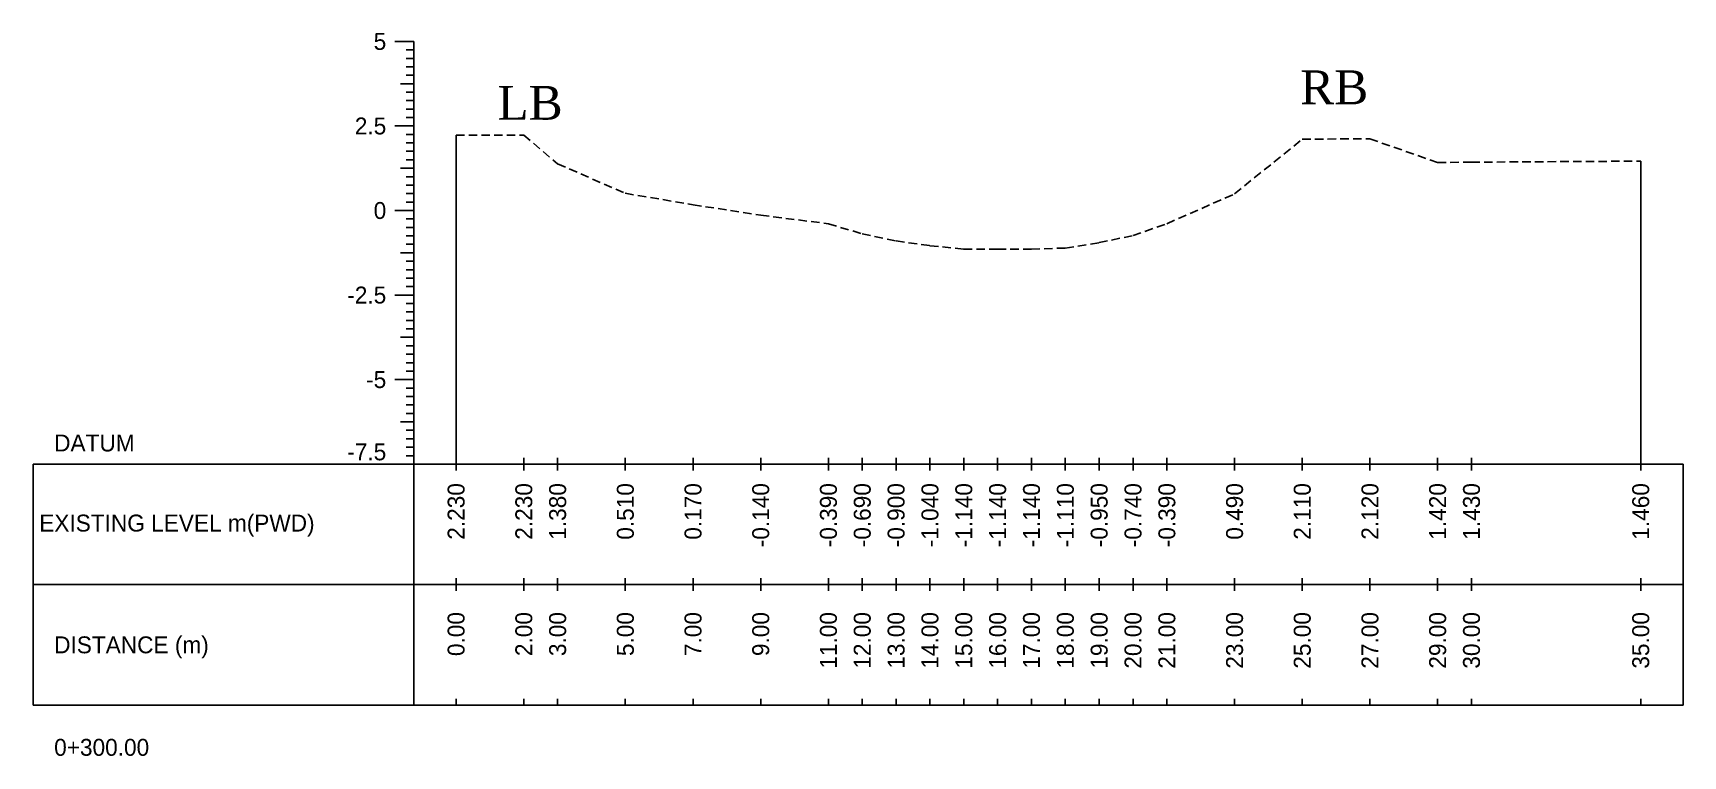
# Model space of a CAD drawing. Header units: inches. Extents: x 3247 to 4722, y -1199 to -293.
# Drawn here: x 3547.9 to 3596.65, y -1108.36 to -1086.97 of the extents above; entities that cross this region are included whole.
import ezdxf
from ezdxf.enums import TextEntityAlignment as Align

# ---------------------------------------------------------------- set-up
doc = ezdxf.new("R2010")
doc.units = ezdxf.units.IN
doc.header["$MEASUREMENT"] = 0
doc.linetypes.add('HIDDEN', pattern=[0.375, 0.25, -0.125])
doc.layers.add('CS_Drawing', color=7, linetype='Continuous')
doc.layers.add('GL', color=3, linetype='HIDDEN')
doc.styles.add('romans', font='romans.shx')

msp = doc.modelspace()

# ---------------------------------------------------------------- linework, layer by layer
at = {"layer": 'CS_Drawing'}
for p, q in [((3559.151, -1087.224), (3558.588, -1087.224)), ((3559.151, -1087.224), (3558.757, -1087.224)), ((3559.151, -1087.224), (3558.926, -1087.224)), ((3559.151, -1087.474), (3558.926, -1087.474)), ((3559.151, -1099.724), (3559.151, -1087.224)), ((3559.151, -1087.724), (3558.926, -1087.724)), ((3559.151, -1087.974), (3558.926, -1087.974)), ((3559.151, -1088.474), (3558.757, -1088.474)), ((3559.151, -1088.224), (3558.926, -1088.224)), ((3559.151, -1088.474), (3558.926, -1088.474)), ((3559.151, -1088.724), (3558.926, -1088.724)), ((3559.151, -1088.974), (3558.926, -1088.974)), ((3559.151, -1089.224), (3558.926, -1089.224)), ((3559.151, -1089.474), (3558.926, -1089.474)), ((3559.151, -1089.724), (3558.588, -1089.724)), ((3559.151, -1089.724), (3558.757, -1089.724)), ((3559.151, -1089.724), (3558.926, -1089.724)), ((3559.151, -1089.974), (3558.926, -1089.974)), ((3560.401, -1099.724), (3560.401, -1089.994)), ((3559.151, -1090.224), (3558.926, -1090.224)), ((3559.151, -1090.474), (3558.926, -1090.474)), ((3559.151, -1090.974), (3558.757, -1090.974)), ((3559.151, -1090.724), (3558.926, -1090.724)), ((3559.151, -1090.974), (3558.926, -1090.974)), ((3595.401, -1099.724), (3595.401, -1090.764)), ((3559.151, -1091.224), (3558.926, -1091.224)), ((3559.151, -1091.474), (3558.926, -1091.474)), ((3559.151, -1091.724), (3558.926, -1091.724)), ((3559.151, -1091.974), (3558.926, -1091.974)), ((3559.151, -1092.224), (3558.588, -1092.224)), ((3559.151, -1092.224), (3558.757, -1092.224)), ((3559.151, -1092.224), (3558.926, -1092.224)), ((3559.151, -1092.474), (3558.926, -1092.474)), ((3559.151, -1092.724), (3558.926, -1092.724)), ((3559.151, -1092.974), (3558.926, -1092.974)), ((3559.151, -1093.224), (3558.926, -1093.224)), ((3559.151, -1093.474), (3558.757, -1093.474)), ((3559.151, -1093.474), (3558.926, -1093.474)), ((3559.151, -1093.724), (3558.926, -1093.724)), ((3559.151, -1093.974), (3558.926, -1093.974)), ((3559.151, -1094.224), (3558.926, -1094.224)), ((3559.151, -1094.724), (3558.588, -1094.724)), ((3559.151, -1094.724), (3558.757, -1094.724)), ((3559.151, -1094.474), (3558.926, -1094.474)), ((3559.151, -1094.724), (3558.926, -1094.724)), ((3559.151, -1094.974), (3558.926, -1094.974)), ((3559.151, -1095.224), (3558.926, -1095.224)), ((3559.151, -1095.474), (3558.926, -1095.474)), ((3559.151, -1095.724), (3558.926, -1095.724)), ((3559.151, -1095.974), (3558.757, -1095.974)), ((3559.151, -1095.974), (3558.926, -1095.974)), ((3559.151, -1096.224), (3558.926, -1096.224)), ((3559.151, -1096.474), (3558.926, -1096.474)), ((3559.151, -1096.724), (3558.926, -1096.724)), ((3559.151, -1097.224), (3558.588, -1097.224)), ((3559.151, -1097.224), (3558.757, -1097.224)), ((3559.151, -1096.974), (3558.926, -1096.974)), ((3559.151, -1097.224), (3558.926, -1097.224)), ((3559.151, -1097.474), (3558.926, -1097.474)), ((3559.151, -1097.724), (3558.926, -1097.724)), ((3559.151, -1097.974), (3558.926, -1097.974)), ((3559.151, -1098.224), (3558.926, -1098.224)), ((3559.151, -1098.474), (3558.757, -1098.474)), ((3559.151, -1098.474), (3558.926, -1098.474)), ((3559.151, -1098.724), (3558.926, -1098.724)), ((3559.151, -1098.974), (3558.926, -1098.974)), ((3559.151, -1099.224), (3558.926, -1099.224)), ((3547.901, -1099.724), (3559.151, -1099.724)), ((3547.901, -1099.724), (3547.901, -1106.849)), ((3559.151, -1099.724), (3558.588, -1099.724)), ((3559.151, -1099.724), (3558.757, -1099.724)), ((3559.151, -1099.474), (3558.926, -1099.474)), ((3559.151, -1099.724), (3558.926, -1099.724)), ((3559.151, -1099.724), (3596.651, -1099.724)), ((3559.151, -1099.724), (3559.151, -1106.849)), ((3560.401, -1099.911), (3560.401, -1099.536)), ((3562.401, -1099.911), (3562.401, -1099.536)), ((3563.401, -1099.911), (3563.401, -1099.536)), ((3565.401, -1099.911), (3565.401, -1099.536)), ((3567.401, -1099.911), (3567.401, -1099.536)), ((3569.401, -1099.911), (3569.401, -1099.536)), ((3571.401, -1099.911), (3571.401, -1099.536)), ((3572.401, -1099.911), (3572.401, -1099.536)), ((3573.401, -1099.911), (3573.401, -1099.536)), ((3574.401, -1099.911), (3574.401, -1099.536)), ((3575.401, -1099.911), (3575.401, -1099.536)), ((3576.401, -1099.911), (3576.401, -1099.536)), ((3577.401, -1099.911), (3577.401, -1099.536)), ((3578.401, -1099.911), (3578.401, -1099.536)), ((3579.401, -1099.911), (3579.401, -1099.536)), ((3580.401, -1099.911), (3580.401, -1099.536)), ((3581.401, -1099.911), (3581.401, -1099.536)), ((3583.401, -1099.911), (3583.401, -1099.536)), ((3585.401, -1099.911), (3585.401, -1099.536)), ((3587.401, -1099.911), (3587.401, -1099.536)), ((3589.401, -1099.911), (3589.401, -1099.536)), ((3590.401, -1099.911), (3590.401, -1099.536)), ((3595.401, -1099.911), (3595.401, -1099.536)), ((3596.651, -1099.724), (3596.651, -1106.849)), ((3560.401, -1103.474), (3560.401, -1103.099)), ((3562.401, -1103.474), (3562.401, -1103.099)), ((3563.401, -1103.474), (3563.401, -1103.099)), ((3565.401, -1103.474), (3565.401, -1103.099)), ((3567.401, -1103.474), (3567.401, -1103.099)), ((3569.401, -1103.474), (3569.401, -1103.099)), ((3571.401, -1103.474), (3571.401, -1103.099)), ((3572.401, -1103.474), (3572.401, -1103.099)), ((3573.401, -1103.474), (3573.401, -1103.099)), ((3574.401, -1103.474), (3574.401, -1103.099)), ((3575.401, -1103.474), (3575.401, -1103.099)), ((3576.401, -1103.474), (3576.401, -1103.099)), ((3577.401, -1103.474), (3577.401, -1103.099)), ((3578.401, -1103.474), (3578.401, -1103.099)), ((3579.401, -1103.474), (3579.401, -1103.099)), ((3580.401, -1103.474), (3580.401, -1103.099)), ((3581.401, -1103.474), (3581.401, -1103.099)), ((3583.401, -1103.474), (3583.401, -1103.099)), ((3585.401, -1103.474), (3585.401, -1103.099)), ((3587.401, -1103.474), (3587.401, -1103.099)), ((3589.401, -1103.474), (3589.401, -1103.099)), ((3590.401, -1103.474), (3590.401, -1103.099)), ((3595.401, -1103.474), (3595.401, -1103.099)), ((3547.901, -1103.286), (3559.151, -1103.286)), ((3559.151, -1103.286), (3596.651, -1103.286)), ((3559.151, -1103.286), (3596.651, -1103.286)), ((3547.901, -1106.849), (3559.151, -1106.849)), ((3559.151, -1106.849), (3596.651, -1106.849)), ((3560.401, -1106.849), (3560.401, -1106.661)), ((3562.401, -1106.849), (3562.401, -1106.661)), ((3563.401, -1106.849), (3563.401, -1106.661)), ((3565.401, -1106.849), (3565.401, -1106.661)), ((3567.401, -1106.849), (3567.401, -1106.661)), ((3569.401, -1106.849), (3569.401, -1106.661)), ((3571.401, -1106.849), (3571.401, -1106.661)), ((3572.401, -1106.849), (3572.401, -1106.661)), ((3573.401, -1106.849), (3573.401, -1106.661)), ((3574.401, -1106.849), (3574.401, -1106.661)), ((3575.401, -1106.849), (3575.401, -1106.661)), ((3576.401, -1106.849), (3576.401, -1106.661)), ((3577.401, -1106.849), (3577.401, -1106.661)), ((3578.401, -1106.849), (3578.401, -1106.661)), ((3579.401, -1106.849), (3579.401, -1106.661)), ((3580.401, -1106.849), (3580.401, -1106.661)), ((3581.401, -1106.849), (3581.401, -1106.661)), ((3583.401, -1106.849), (3583.401, -1106.661)), ((3585.401, -1106.849), (3585.401, -1106.661)), ((3587.401, -1106.849), (3587.401, -1106.661)), ((3589.401, -1106.849), (3589.401, -1106.661)), ((3590.401, -1106.849), (3590.401, -1106.661)), ((3595.401, -1106.849), (3595.401, -1106.661))]:
    msp.add_line(p, q, dxfattribs=at)
at = {"layer": 'GL'}
msp.add_lwpolyline([(3560.401, -1089.994), (3562.401, -1089.994), (3563.401, -1090.844), (3565.401, -1091.714), (3567.401, -1092.054), (3569.401, -1092.364), (3571.401, -1092.614), (3572.401, -1092.914), (3573.401, -1093.124), (3574.401, -1093.264), (3575.401, -1093.364), (3576.401, -1093.364), (3577.401, -1093.364), (3578.401, -1093.334), (3579.401, -1093.174), (3580.401, -1092.964), (3581.401, -1092.614), (3583.401, -1091.734), (3585.401, -1090.114), (3587.401, -1090.104), (3589.401, -1090.804), (3590.401, -1090.794), (3595.401, -1090.764)], dxfattribs=at)

# ---------------------------------------------------------------- texts
at = {"char_height": 1, "width": 685.10646, "attachment_point": 1, "style": 'romans'}
for s, insert in [('{\\fTimes New Roman|b0|i0|c0|p18;RB}', (3585.339, -1088.08)), ('{\\fTimes New Roman|b0|i0|c0|p18;LB}', (3561.622, -1088.54))]:
    msp.add_mtext(s, dxfattribs=dict(at, insert=insert))
at = {"layer": 'CS_Drawing'}
for s, p in [('5', (3558.338, -1087.224)), ('2.5', (3558.338, -1089.724)), ('0', (3558.338, -1092.224)), ('-2.5', (3558.338, -1094.724)), ('-5', (3558.338, -1097.224))]:
    msp.add_text(s, height=0.5, dxfattribs=at).set_placement(p, align=Align.MIDDLE_RIGHT)
for s, p in [('DATUM', (3548.526, -1099.099)), ('EXISTING LEVEL m(PWD)', (3548.085, -1101.467)), ('DISTANCE (m)', (3548.526, -1105.068)), ('0+300.00', (3548.526, -1108.099))]:
    msp.add_text(s, height=0.5, dxfattribs=at).set_placement(p, align=Align.MIDDLE_LEFT)
msp.add_text('-7.5', height=0.5, dxfattribs=at).set_placement((3558.338, -1099.611), align=Align.RIGHT)
for s, p in [('2.230', (3560.401, -1100.286)), ('2.230', (3562.401, -1100.286)), ('1.380', (3563.401, -1100.286)), ('0.510', (3565.401, -1100.286)), ('0.170', (3567.401, -1100.286)), ('-0.140', (3569.401, -1100.286)), ('-0.390', (3571.401, -1100.286)), ('-0.690', (3572.401, -1100.286)), ('-0.900', (3573.401, -1100.286)), ('-1.040', (3574.401, -1100.286)), ('-1.140', (3575.401, -1100.286)), ('-1.140', (3576.401, -1100.286)), ('-1.140', (3577.401, -1100.286)), ('-1.110', (3578.401, -1100.286)), ('-0.950', (3579.401, -1100.286)), ('-0.740', (3580.401, -1100.286)), ('-0.390', (3581.401, -1100.286)), ('0.490', (3583.401, -1100.286)), ('2.110', (3585.401, -1100.286)), ('2.120', (3587.401, -1100.286)), ('1.420', (3589.401, -1100.286)), ('1.430', (3590.401, -1100.286)), ('1.460', (3595.401, -1100.286)), ('0.00', (3560.401, -1104.099)), ('2.00', (3562.401, -1104.099)), ('3.00', (3563.401, -1104.099)), ('5.00', (3565.401, -1104.099)), ('7.00', (3567.401, -1104.099)), ('9.00', (3569.401, -1104.099)), ('11.00', (3571.401, -1104.099)), ('12.00', (3572.401, -1104.099)), ('13.00', (3573.401, -1104.099)), ('14.00', (3574.401, -1104.099)), ('15.00', (3575.401, -1104.099)), ('16.00', (3576.401, -1104.099)), ('17.00', (3577.401, -1104.099)), ('18.00', (3578.401, -1104.099)), ('19.00', (3579.401, -1104.099)), ('20.00', (3580.401, -1104.099)), ('21.00', (3581.401, -1104.099)), ('23.00', (3583.401, -1104.099)), ('25.00', (3585.401, -1104.099)), ('27.00', (3587.401, -1104.099)), ('29.00', (3589.401, -1104.099)), ('30.00', (3590.401, -1104.099)), ('35.00', (3595.401, -1104.099))]:
    msp.add_text(s, height=0.5, rotation=90, dxfattribs=at).set_placement(p, align=Align.MIDDLE_RIGHT)

doc.saveas('drawing.dxf')
